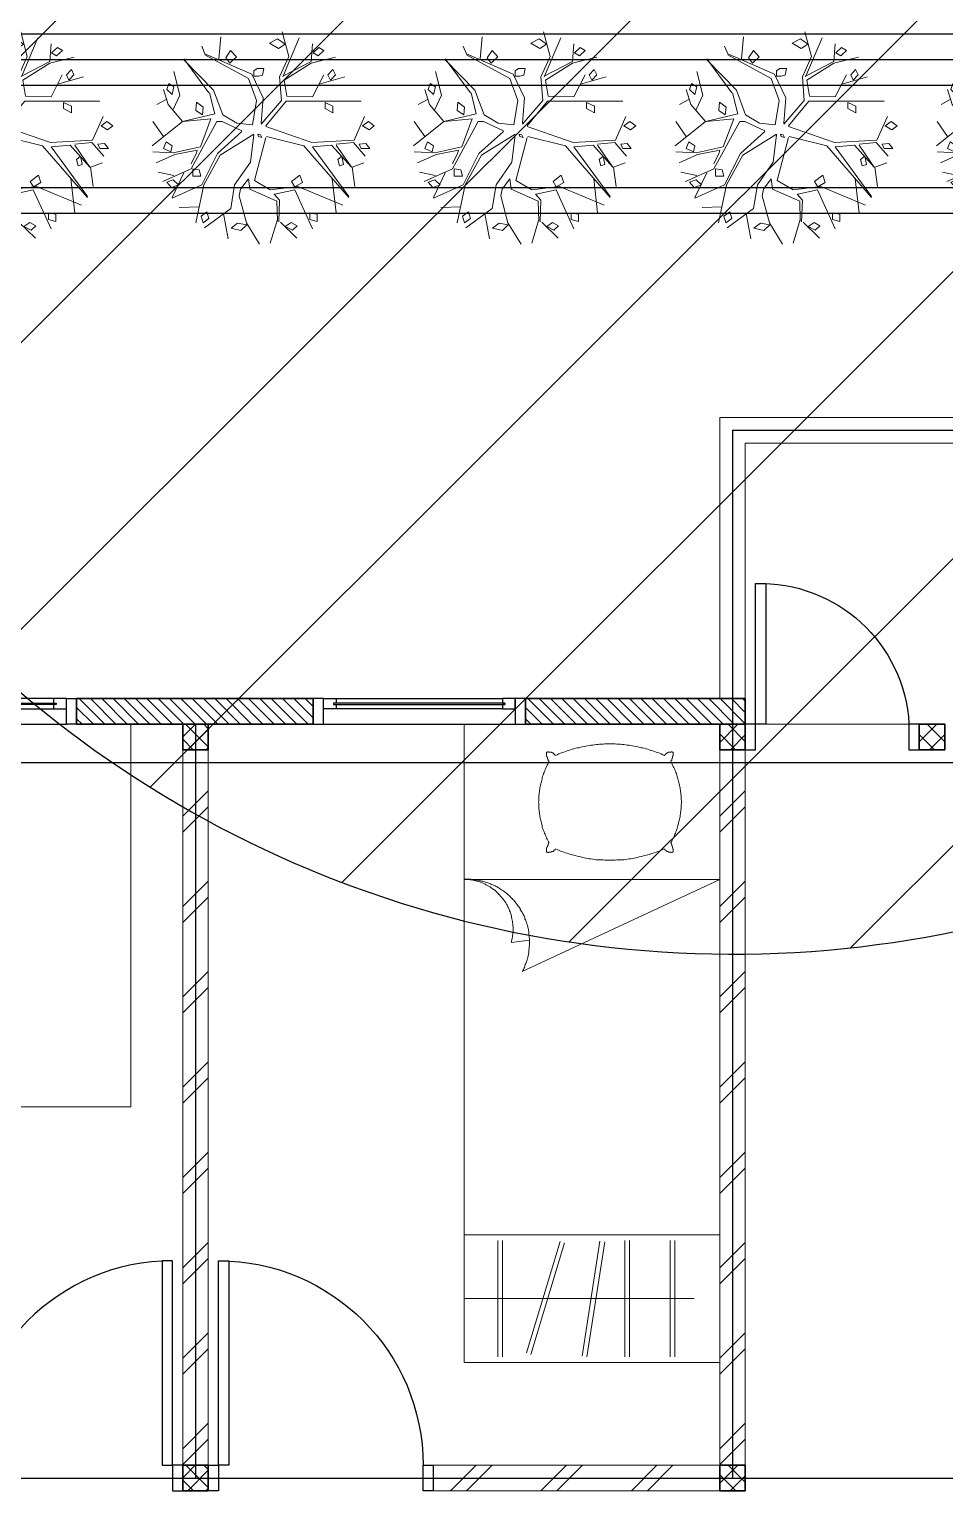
# Model space of a CAD drawing. Header units: millimetres. Extents: x -324 to 75, y -297 to 74.
# Drawn here: x -118.58 to -115, y 10.6 to 16.32 of the extents above; entities that cross this region are included whole.
import ezdxf

# ---------------------------------------------------------------- set-up
doc = ezdxf.new("R2010")
doc.units = ezdxf.units.MM
doc.layers.get('defpoints').update_dxf_attribs({"color": 1})
for name, color, linetype, lineweight in [('ars', 11, 'Continuous', 0), ('KOL', 1, 'Continuous', 30), ('KOLOM', 4, 'Continuous', 9), ('lan', 7, 'Continuous', 15), ('POHON', 62, 'Continuous', 5), ('tem', 5, 'Continuous', 20)]:
    doc.layers.add(name, color=color, linetype=linetype, lineweight=lineweight)
doc.layers.add('as', color=1, linetype='Continuous', plot=False)
doc.layers.add('Kusen', color=30, linetype='Continuous')
doc.styles.add('ATTR', font='romans.shx', dxfattribs={"width": 0.8, "height": 0.56})

# ---------------------------------------------------------------- blocks, each defined once
blk = doc.blocks.new('bola-3')
at = {"layer": 'POHON'}
for p, q in [((-0.799, 1.609), (-0.703, 2.138)), ((-0.045, 2.245), (-0.318, 1.803)), ((0.177, 2.226), (0.328, 1.732)), ((-1.198, 1.908), (-0.648, 1.503)), ((0.387, 1.789), (0.731, 2.125)), ((0.686, 1.115), (1.057, 1.926)), ((-1.212, 1.009), (-1.377, 1.803)), ((-0.318, 1.803), (-0.469, 1.238)), ((0.315, 1.344), (0.328, 1.767)), ((0.356, 1.785), (0.37, 1.327)), ((1.553, 1.591), (1.47, 0.886)), ((-1.253, 1.009), (-1.872, 1.291)), ((-1.872, 1.274), (-1.625, 0.762)), ((-1.308, 1.468), (-1.721, 1.485)), ((-0.648, 1.503), (-0.566, 1.009)), ((-0.469, 1.238), (-0.442, 1.097)), ((-0.249, 1.097), (0.301, 1.344)), ((0.37, 1.327), (0.26, 1.203)), ((0.755, 1.044), (1.69, 1.432)), ((0.879, 0.198), (1.814, 1.274)), ((1.814, 1.256), (1.057, 0.216)), ((-1.473, 0.674), (-2.065, 0.939)), ((-0.923, 0.357), (-1.253, 1.009)), ((-0.868, 0.392), (-1.212, 1.009)), ((-0.566, 1.009), (-0.236, 0.533)), ((-0.442, 1.097), (-0.277, 0.886)), ((-0.277, 0.886), (-0.249, 1.097)), ((-0.153, 0.921), (0.177, 1.115)), ((0.081, 0.022), (-0.153, 0.921)), ((0.177, 1.115), (0.755, 1.044)), ((0.273, 1.203), (0.686, 1.115)), ((1.883, 0.639), (1.938, 1.044)), ((-1.831, 0.815), (-2.161, 0.745)), ((-0.937, -0.313), (-1.473, 0.674)), ((1.456, 0.18), (1.869, 0.639)), ((1.869, 0.639), (1.553, 0.18)), ((1.883, 0.639), (2.13, 0.551)), ((-1.845, 0.339), (-2.271, 0.322)), ((-2.202, 0.551), (-1.817, 0.374)), ((-1.281, 0.216), (-1.845, 0.339)), ((-1.817, 0.374), (-1.35, 0.286)), ((-1.363, 0.339), (-1.473, 0.568)), ((-1.35, 0.286), (-1.363, 0.339)), ((-0.414, -0.102), (-0.923, 0.357)), ((-0.167, -0.049), (-0.868, 0.392)), ((-0.236, 0.533), (-0.167, -0.031)), ((1.91, 0.128), (2.158, 0.41)), ((-1.652, -0.313), (-2.285, 0.198)), ((-2.051, 0.004), (-2.271, -0.313)), ((-1.061, -0.366), (-1.281, 0.216)), ((0.081, -0.207), (1.044, 0.128)), ((0.095, 0.004), (0.879, 0.198)), ((1.044, 0.128), (1.924, 0.075)), ((1.057, 0.216), (1.456, 0.18)), ((1.553, 0.163), (1.91, 0.128)), ((1.924, 0.075), (2.144, -0.419)), ((-0.414, -0.119), (-0.827, -0.313)), ((-0.524, -0.278), (-0.813, -0.454)), ((-0.194, -0.243), (-0.524, -0.278)), ((-0.194, -0.243), (-0.112, -0.754)), ((-0.015, -0.26), (0.411, -0.754)), ((-0.015, -0.278), (0.026, -0.807)), ((0.081, -0.225), (0.507, -0.736)), ((-1.652, -0.313), (-1.955, -0.666)), ((-1.845, -0.56), (-1.707, -0.86)), ((-0.978, -0.472), (-1.652, -0.313)), ((-1.639, -0.313), (-1.061, -0.366)), ((-1.088, -0.913), (-0.978, -0.472)), ((-0.813, -0.454), (-1.006, -0.966)), ((-0.827, -0.313), (-0.937, -0.313)), ((-1.996, -0.772), (-2.189, -0.666)), ((-1.955, -0.666), (-2.051, -0.983)), ((-1.707, -0.86), (-1.831, -1.354)), ((-1.625, -1.618), (-1.102, -0.913)), ((-0.112, -0.754), (-0.277, -1.213)), ((0.026, -0.807), (-0.208, -1.301)), ((0.411, -0.754), (0.37, -1.248)), ((0.521, -0.842), (0.466, -1.177)), ((0.507, -0.736), (2.075, -0.736)), ((0.521, -0.842), (1.057, -0.825)), ((1.057, -0.825), (1.291, -1.283)), ((-1.006, -0.966), (-1.625, -1.6)), ((-0.277, -1.213), (-1.185, -1.706)), ((0.466, -1.177), (1.03, -1.53)), ((1.195, -1.089), (1.731, -1.248)), ((-0.208, -1.301), (-1.185, -1.724)), ((0.37, -1.248), (0.562, -1.671)), ((0.438, -1.248), (0.782, -2.059)), ((0.452, -1.265), (1.03, -1.565)), ((-1.185, -1.724), (-1.253, -1.883)), ((-0.896, -1.618), (-0.854, -2.077)), ((0.562, -1.671), (0.425, -2.182)), ((1.03, -1.53), (1.539, -1.653)), ((1.03, -1.565), (1.057, -1.936))]:
    blk.add_line(p, q, dxfattribs=at)
for points in [[(-0.435, 1.966), (-0.641, 1.913), (-0.504, 1.807), (-0.311, 1.842)], [(0.49, 1.882), (0.641, 1.953), (0.738, 1.864), (0.614, 1.794)], [(-1.226, 1.803), (-1.267, 1.662), (-1.143, 1.573), (-1.102, 1.715)], [(1.155, 1.778), (1.001, 1.734), (1.001, 1.602), (1.155, 1.624)], [(-1.735, 1.009), (-1.886, 1.062), (-1.982, 0.956), (-1.845, 0.903)], [(0.691, 1.051), (0.622, 0.941), (0.794, 0.809), (0.846, 0.963)], [(-1.441, 0.676), (-1.441, 0.831), (-1.269, 0.831), (-1.303, 0.698)], [(1.671, 0.412), (1.585, 0.478), (1.62, 0.61), (1.706, 0.588)], [(-1.9, 0.322), (-2.051, 0.251), (-1.996, 0.11), (-1.872, 0.198)], [(-0.002, 0.022), (-0.07, 0.004), (-0.084, -0.049), (-0.029, -0.031)], [(2.034, 0.163), (2.075, 0.251), (2.254, 0.251), (2.171, 0.145)], [(2.099, -0.225), (2.237, -0.137), (2.347, -0.225), (2.223, -0.313)], [(-1.236, -0.454), (-1.374, -0.543), (-1.36, -0.719), (-1.222, -0.613)], [(1.319, -0.706), (1.319, -0.582), (1.484, -0.494), (1.484, -0.635)], [(-1.872, -0.878), (-1.982, -0.983), (-1.941, -1.107), (-1.831, -1.036)], [(1.43, -1.175), (1.379, -1.285), (1.482, -1.396), (1.534, -1.285)], [(-0.167, -1.261), (-0.167, -1.367), (-0.098, -1.42), (0.04, -1.42), (0.012, -1.279), (-0.07, -1.261)], [(-0.667, -1.528), (-0.753, -1.638), (-0.65, -1.792), (-0.53, -1.66)], [(1.069, -1.748), (1.173, -1.682), (1.293, -1.792), (1.19, -1.858)], [(0.485, -1.924), (0.347, -1.836), (0.158, -1.947), (0.33, -2.035)]]:
    blk.add_lwpolyline(points, close=True, dxfattribs=at)
at = {"layer": 'POHON', "style": 'ATTR', "width": 0.8, "flags": 9}
blk.add_attdef('ESTCODE', (-0.07, 0.004), '', height=0.00000926, dxfattribs=at)
blk = doc.blocks.new('T. J1')
at = {"layer": 'Kusen'}
for p, q in [((-0.7188, 0.1), (-0.0688, 0.1)), ((-0.0688, 0.06), (-0.7188, 0.06)), ((0.7212, 0.1), (0.0712, 0.1)), ((0.0712, 0.06), (0.7212, 0.06)), ((-0.0188, 0), (-0.7688, 0)), ((0.0212, 0), (0.7712, 0))]:
    blk.add_line(p, q, dxfattribs=at)
for points in [[(-0.8088, 0), (-0.7688, 0), (-0.7688, 0.1), (-0.8088, 0.1)], [(-0.0188, 0), (0.0212, 0), (0.0212, 0.1), (-0.0188, 0.1)], [(0.8112, 0), (0.7712, 0), (0.7712, 0.1), (0.8112, 0.1)]]:
    blk.add_lwpolyline(points, close=True, dxfattribs=at)
for points in [[(-0.7188, 0.0775), (-0.7188, 0.06), (-0.7688, 0.06), (-0.7688, 0.1), (-0.7188, 0.1), (-0.7188, 0.0825), (-0.7288, 0.0825), (-0.7288, 0.0775), (-0.7188, 0.0775)], [(-0.0688, 0.0775), (-0.0688, 0.06), (-0.0188, 0.06), (-0.0188, 0.1), (-0.0688, 0.1), (-0.0688, 0.0825), (-0.0588, 0.0825), (-0.0588, 0.0775), (-0.0688, 0.0775)], [(0.0712, 0.0775), (0.0712, 0.06), (0.0212, 0.06), (0.0212, 0.1), (0.0712, 0.1), (0.0712, 0.0825), (0.0612, 0.0825), (0.0612, 0.0775), (0.0712, 0.0775)], [(0.7212, 0.0775), (0.7212, 0.06), (0.7712, 0.06), (0.7712, 0.1), (0.7212, 0.1), (0.7212, 0.0825), (0.7312, 0.0825), (0.7312, 0.0775), (0.7212, 0.0775)]]:
    blk.add_lwpolyline(points, dxfattribs=at)
at = {"layer": 'Kusen', "color": 141}
for points in [[(-0.7288, 0.0775), (-0.0588, 0.0775), (-0.0588, 0.0825), (-0.7288, 0.0825)], [(0.7312, 0.0775), (0.0612, 0.0775), (0.0612, 0.0825), (0.7312, 0.0825)]]:
    blk.add_lwpolyline(points, close=True, dxfattribs=at)
blk = doc.blocks.new('T. J2')
at = {"layer": 'Kusen'}
for p, q in [((-0.3692, 0.1), (0.2808, 0.1)), ((0.2808, 0.06), (-0.3692, 0.06)), ((-0.4192, 0), (0.3308, 0))]:
    blk.add_line(p, q, dxfattribs=at)
for points in [[(-0.4592, 0), (-0.4192, 0), (-0.4192, 0.1), (-0.4592, 0.1)], [(0.3308, 0), (0.3708, 0), (0.3708, 0.1), (0.3308, 0.1)]]:
    blk.add_lwpolyline(points, close=True, dxfattribs=at)
for points in [[(-0.3692, 0.0775), (-0.3692, 0.06), (-0.4192, 0.06), (-0.4192, 0.1), (-0.3692, 0.1), (-0.3692, 0.0825), (-0.3792, 0.0825), (-0.3792, 0.0775), (-0.3692, 0.0775)], [(0.2808, 0.0775), (0.2808, 0.06), (0.3308, 0.06), (0.3308, 0.1), (0.2808, 0.1), (0.2808, 0.0825), (0.2908, 0.0825), (0.2908, 0.0775), (0.2808, 0.0775)]]:
    blk.add_lwpolyline(points, dxfattribs=at)
at = {"layer": 'Kusen', "color": 141}
blk.add_lwpolyline([(-0.3792, 0.0775), (0.2908, 0.0775), (0.2908, 0.0825), (-0.3792, 0.0825)], close=True, dxfattribs=at)
blk = doc.blocks.new('P.80')
at = {"layer": 'Kusen'}
for points in [[(-69.8094, -74.8368), (-69.7694, -74.8368), (-69.7694, -74.0368), (-69.8094, -74.0368)], [(-70.6094, -74.9368), (-70.5694, -74.9368), (-70.5694, -74.8368), (-70.6094, -74.8368)], [(-69.7694, -74.9368), (-69.7294, -74.9368), (-69.7294, -74.8368), (-69.7694, -74.8368)]]:
    blk.add_lwpolyline(points, close=True, dxfattribs=at)
blk.add_arc((-69.7694, -74.8368), 0.8, 90, 180, dxfattribs=at)
blk = doc.blocks.new('K 10.10')
at = {"layer": 'ars'}
h = blk.add_hatch(dxfattribs=at)
h.set_pattern_fill('_USER', color=256, scale=0.05, angle=45, double=1, pattern_type=0)
h.set_pattern_definition([(45, (0, 0), (-0.035355339, 0.035355339), []), (135, (0, 0), (-0.035355339, -0.035355339), [])])
h.paths.add_polyline_path([(1560.5383, 1380.4069), (1560.6383, 1380.4069), (1560.6383, 1380.5069), (1560.5383, 1380.5069)])
at = {"layer": 'KOL'}
blk.add_lwpolyline([(1560.5383, 1380.4069), (1560.6383, 1380.4069), (1560.6383, 1380.5069), (1560.5383, 1380.5069)], close=True, dxfattribs=at)
blk = doc.blocks.new('P.60')
at = {"layer": 'Kusen'}
for points in [[(1472.8348, 997.5354), (1472.8748, 997.5354), (1472.8748, 997.4354), (1472.8348, 997.4354)], [(1473.4748, 997.5354), (1473.5148, 997.5354), (1473.5148, 997.4354), (1473.4748, 997.4354)], [(1472.8748, 996.8854), (1472.9148, 996.8854), (1472.9148, 997.4354), (1472.8748, 997.4354)]]:
    blk.add_lwpolyline(points, close=True, dxfattribs=at)
blk.add_arc((1472.8948, 997.4658), 0.5808, 268.0266, 356.9943, dxfattribs=at)
blk = doc.blocks.new('BED2')
blk.add_lwpolyline([(-0.4994, 1.9988), (0.4994, 1.9988), (0.4994, 0), (-0.4994, 0)], close=True)
for points in [[(0.4994, 1.9988), (0.4994, 0)], [(-0.1435, 1.8765), (-0.1435, 1.8765), (-0.1435, 1.8765), (-0.1447, 1.8765), (-0.1447, 1.8777), (-0.1447, 1.8789), (-0.1471, 1.8789), (-0.1471, 1.8814), (-0.1495, 1.8814), (-0.1495, 1.8826), (-0.1495, 1.8826), (-0.1495, 1.8838), (-0.1519, 1.8838), (-0.1519, 1.8862), (-0.1556, 1.8862), (-0.1556, 1.8874), (-0.158, 1.8874), (-0.158, 1.8886), (-0.1592, 1.8886), (-0.1592, 1.8886), (-0.1689, 1.8886), (-0.1689, 1.8898), (-0.1701, 1.8898), (-0.1701, 1.891), (-0.1737, 1.891), (-0.1737, 1.8898), (-0.1737, 1.8898), (-0.1737, 1.8886), (-0.1774, 1.8886), (-0.1774, 1.8886), (-0.1774, 1.8886), (-0.1774, 1.8862), (-0.1786, 1.8862), (-0.1786, 1.8789), (-0.1774, 1.8789), (-0.1774, 1.8765), (-0.1774, 1.8765), (-0.1774, 1.8729), (-0.1762, 1.8729), (-0.1762, 1.8705), (-0.1749, 1.8705), (-0.1749, 1.868), (-0.1737, 1.868), (-0.1737, 1.8668), (-0.1737, 1.8668), (-0.1737, 1.8632), (-0.1725, 1.8632), (-0.1725, 1.8608), (-0.1713, 1.8608), (-0.1713, 1.8571), (-0.1713, 1.8571), (-0.1713, 1.8559), (-0.1701, 1.8559), (-0.1701, 1.8547), (-0.1689, 1.8547), (-0.1689, 1.8523), (-0.1677, 1.8523)], [(0.2827, 1.8765), (0.2766, 1.8789), (0.2706, 1.8826), (0.2633, 1.885), (0.2573, 1.8874), (0.2512, 1.8898), (0.2439, 1.8923), (0.2379, 1.8947), (0.2306, 1.8959), (0.2246, 1.8983), (0.2185, 1.9007), (0.2113, 1.9019), (0.2052, 1.9044), (0.1979, 1.9056), (0.1919, 1.9068), (0.1846, 1.9092), (0.1786, 1.9104), (0.1713, 1.9116), (0.1653, 1.9128), (0.158, 1.914), (0.1519, 1.9153), (0.1447, 1.9165), (0.1374, 1.9165), (0.1314, 1.9177), (0.1241, 1.9189), (0.118, 1.9189), (0.1108, 1.9201), (0.1047, 1.9201), (0.0975, 1.9201), (0.0902, 1.9213), (0.0841, 1.9213), (0.0769, 1.9213), (0.0708, 1.9213), (0.0636, 1.9213), (0.0563, 1.9213), (0.0502, 1.9213), (0.043, 1.9201), (0.0369, 1.9201), (0.0297, 1.9201), (0.0224, 1.9189), (0.0163, 1.9189), (0.0091, 1.9177), (0.003, 1.9165), (-0.0042, 1.9165), (-0.0115, 1.9153), (-0.0176, 1.914), (-0.0248, 1.9128), (-0.0309, 1.9116), (-0.0381, 1.9104), (-0.0442, 1.9092), (-0.0515, 1.9068), (-0.0575, 1.9056), (-0.0648, 1.9044), (-0.0708, 1.9019), (-0.0781, 1.9007), (-0.0841, 1.8983), (-0.0902, 1.8959), (-0.0975, 1.8947), (-0.1035, 1.8923), (-0.1108, 1.8898), (-0.1168, 1.8874), (-0.1229, 1.885), (-0.1301, 1.8826), (-0.1362, 1.8789), (-0.1423, 1.8765)], [(0.3081, 1.8523), (0.3081, 1.8523), (0.3081, 1.8547), (0.3093, 1.8547), (0.3093, 1.8559), (0.3105, 1.8559), (0.3105, 1.8571), (0.3117, 1.8571), (0.3117, 1.8608), (0.3117, 1.8608), (0.3117, 1.8632), (0.313, 1.8632), (0.313, 1.8668), (0.3142, 1.8668), (0.3142, 1.868), (0.3142, 1.868), (0.3142, 1.8705), (0.3154, 1.8705), (0.3154, 1.8729), (0.3166, 1.8729), (0.3166, 1.8765), (0.3178, 1.8765), (0.3178, 1.8789), (0.3178, 1.8789), (0.3178, 1.8862), (0.3178, 1.8862), (0.3178, 1.8886), (0.3166, 1.8886), (0.3166, 1.8886), (0.3142, 1.8886), (0.3142, 1.8898), (0.313, 1.8898), (0.313, 1.891), (0.3093, 1.891), (0.3093, 1.8898), (0.3081, 1.8898), (0.3081, 1.8886), (0.2996, 1.8886), (0.2996, 1.8886), (0.2972, 1.8886), (0.2972, 1.8874), (0.296, 1.8874), (0.296, 1.8862), (0.2924, 1.8862), (0.2924, 1.8838), (0.29, 1.8838), (0.29, 1.8826), (0.2887, 1.8826), (0.2887, 1.8814), (0.2863, 1.8814), (0.2863, 1.8789), (0.2851, 1.8789), (0.2851, 1.8777), (0.2839, 1.8777), (0.2839, 1.8765), (0.2839, 1.8765), (0.2839, 1.8765), (0.2827, 1.8765)], [(-0.1677, 1.8523), (-0.1701, 1.8475), (-0.1725, 1.8426), (-0.1749, 1.8378), (-0.1774, 1.8329), (-0.1798, 1.8293), (-0.1822, 1.8245), (-0.1834, 1.8196), (-0.1858, 1.8148), (-0.187, 1.8099), (-0.1895, 1.8051), (-0.1907, 1.799), (-0.1931, 1.7942), (-0.1943, 1.7893), (-0.1955, 1.7845), (-0.1967, 1.7797), (-0.1979, 1.7748), (-0.1992, 1.77), (-0.2004, 1.7651), (-0.2016, 1.7591), (-0.2028, 1.7542), (-0.204, 1.7494), (-0.204, 1.7446), (-0.2052, 1.7397), (-0.2052, 1.7349), (-0.2064, 1.7288), (-0.2064, 1.724), (-0.2076, 1.7191), (-0.2076, 1.7143), (-0.2076, 1.7082), (-0.2076, 1.7034), (-0.2076, 1.6985), (-0.2088, 1.6937), (-0.2076, 1.6877), (-0.2076, 1.6828), (-0.2076, 1.678), (-0.2076, 1.6731), (-0.2076, 1.6683), (-0.2064, 1.6622), (-0.2064, 1.6574), (-0.2052, 1.6525), (-0.2052, 1.6477), (-0.204, 1.6429), (-0.204, 1.6368), (-0.2028, 1.632), (-0.2016, 1.6271), (-0.2004, 1.6223), (-0.1992, 1.6174), (-0.1979, 1.6126), (-0.1967, 1.6065), (-0.1955, 1.6017), (-0.1943, 1.5969), (-0.1931, 1.592), (-0.1907, 1.5872), (-0.1895, 1.5823), (-0.187, 1.5775), (-0.1858, 1.5726), (-0.1834, 1.5678), (-0.1822, 1.563), (-0.1798, 1.5581), (-0.1774, 1.5533), (-0.1749, 1.5484), (-0.1725, 1.5436), (-0.1701, 1.5387), (-0.1677, 1.5339)], [(0.3081, 1.5339), (0.3105, 1.5387), (0.313, 1.5436), (0.3154, 1.5484), (0.3178, 1.5533), (0.3202, 1.5581), (0.3226, 1.563), (0.3238, 1.5678), (0.3263, 1.5726), (0.3275, 1.5775), (0.3299, 1.5823), (0.3311, 1.5872), (0.3335, 1.592), (0.3347, 1.5969), (0.336, 1.6017), (0.3372, 1.6065), (0.3384, 1.6126), (0.3396, 1.6174), (0.3408, 1.6223), (0.342, 1.6271), (0.3432, 1.632), (0.3444, 1.6368), (0.3444, 1.6429), (0.3456, 1.6477), (0.3456, 1.6525), (0.3469, 1.6574), (0.3469, 1.6622), (0.3481, 1.6683), (0.3481, 1.6731), (0.3481, 1.678), (0.3481, 1.6828), (0.3493, 1.6889), (0.3493, 1.6937), (0.3493, 1.6985), (0.3481, 1.7034), (0.3481, 1.7082), (0.3481, 1.7143), (0.3481, 1.7191), (0.3469, 1.724), (0.3469, 1.7288), (0.3456, 1.7349), (0.3456, 1.7397), (0.3444, 1.7446), (0.3444, 1.7494), (0.3432, 1.7542), (0.342, 1.7591), (0.3408, 1.7651), (0.3396, 1.77), (0.3384, 1.7748), (0.3372, 1.7797), (0.336, 1.7845), (0.3347, 1.7893), (0.3335, 1.7942), (0.3311, 1.799), (0.3299, 1.8051), (0.3275, 1.8099), (0.3263, 1.8148), (0.3238, 1.8196), (0.3226, 1.8245), (0.3202, 1.8293), (0.3178, 1.8329), (0.3154, 1.8378), (0.313, 1.8426), (0.3105, 1.8475), (0.3081, 1.8523)], [(-0.1677, 1.5339), (-0.1689, 1.5339), (-0.1689, 1.5327), (-0.1701, 1.5327), (-0.1701, 1.5303), (-0.1713, 1.5303), (-0.1713, 1.5278), (-0.1713, 1.5278), (-0.1713, 1.5254), (-0.1725, 1.5254), (-0.1725, 1.523), (-0.1737, 1.523), (-0.1737, 1.5206), (-0.1737, 1.5206), (-0.1737, 1.5182), (-0.1749, 1.5182), (-0.1749, 1.5169), (-0.1762, 1.5169), (-0.1762, 1.5145), (-0.1774, 1.5145), (-0.1774, 1.5097), (-0.1774, 1.5097), (-0.1774, 1.5073), (-0.1786, 1.5073), (-0.1786, 1.5), (-0.1774, 1.5), (-0.1774, 1.4988), (-0.1774, 1.4988), (-0.1774, 1.4976), (-0.1737, 1.4976), (-0.1737, 1.4964), (-0.1737, 1.4964), (-0.1737, 1.4964), (-0.1701, 1.4964), (-0.1701, 1.4964), (-0.1689, 1.4964), (-0.1689, 1.4976), (-0.1592, 1.4976), (-0.1592, 1.4988), (-0.158, 1.4988), (-0.158, 1.5), (-0.1556, 1.5), (-0.1556, 1.5), (-0.1519, 1.5), (-0.1519, 1.5024), (-0.1495, 1.5024), (-0.1495, 1.5048), (-0.1495, 1.5048), (-0.1495, 1.5061), (-0.1471, 1.5061), (-0.1471, 1.5073), (-0.1447, 1.5073), (-0.1447, 1.5085), (-0.1447, 1.5085), (-0.1435, 1.5085), (-0.1435, 1.5097), (-0.1435, 1.5097)], [(-0.1423, 1.5109), (-0.1362, 1.5085), (-0.1289, 1.5048), (-0.1229, 1.5024), (-0.1168, 1.5), (-0.1108, 1.4976), (-0.1035, 1.4952), (-0.0975, 1.4939), (-0.0902, 1.4915), (-0.0841, 1.4891), (-0.0781, 1.4879), (-0.0708, 1.4855), (-0.0648, 1.4843), (-0.0575, 1.4818), (-0.0515, 1.4806), (-0.0442, 1.4794), (-0.0381, 1.477), (-0.0309, 1.4758), (-0.0248, 1.4746), (-0.0176, 1.4734), (-0.0115, 1.4722), (-0.0042, 1.4722), (0.003, 1.4709), (0.0091, 1.4697), (0.0163, 1.4685), (0.0224, 1.4685), (0.0297, 1.4673), (0.0369, 1.4673), (0.043, 1.4673), (0.0502, 1.4661), (0.0563, 1.4661), (0.0636, 1.4661), (0.0708, 1.4661), (0.0769, 1.4661), (0.0841, 1.4661), (0.0902, 1.4661), (0.0975, 1.4673), (0.1047, 1.4673), (0.1108, 1.4673), (0.118, 1.4685), (0.1241, 1.4685), (0.1314, 1.4697), (0.1386, 1.4709), (0.1447, 1.4722), (0.1519, 1.4722), (0.158, 1.4734), (0.1653, 1.4746), (0.1713, 1.4758), (0.1786, 1.477), (0.1846, 1.4794), (0.1919, 1.4806), (0.1979, 1.4818), (0.2052, 1.4843), (0.2113, 1.4855), (0.2185, 1.4879), (0.2246, 1.4891), (0.2306, 1.4915), (0.2379, 1.4939), (0.2439, 1.4952), (0.2512, 1.4976), (0.2573, 1.5), (0.2633, 1.5024), (0.2706, 1.5061), (0.2766, 1.5085), (0.2827, 1.5109)], [(0.2827, 1.5097), (0.2839, 1.5097)], [(0.2839, 1.5097), (0.2839, 1.5085), (0.2839, 1.5085), (0.2839, 1.5085), (0.2851, 1.5085), (0.2851, 1.5073), (0.2863, 1.5073), (0.2863, 1.5061), (0.2887, 1.5061), (0.2887, 1.5048), (0.29, 1.5048), (0.29, 1.5024), (0.2924, 1.5024), (0.2924, 1.5), (0.296, 1.5), (0.296, 1.5), (0.2972, 1.5), (0.2972, 1.4988), (0.2996, 1.4988), (0.2996, 1.4976), (0.3081, 1.4976), (0.3081, 1.4964), (0.3093, 1.4964), (0.3093, 1.4964), (0.313, 1.4964), (0.313, 1.4964), (0.3142, 1.4964), (0.3142, 1.4976), (0.3166, 1.4976), (0.3166, 1.4988), (0.3178, 1.4988), (0.3178, 1.5), (0.3178, 1.5), (0.3178, 1.5073), (0.3178, 1.5073), (0.3178, 1.5097), (0.3166, 1.5097), (0.3166, 1.5145), (0.3154, 1.5145), (0.3154, 1.5169), (0.3142, 1.5169), (0.3142, 1.5182), (0.3142, 1.5182), (0.3142, 1.5206), (0.313, 1.5206), (0.313, 1.523), (0.3117, 1.523), (0.3117, 1.5254), (0.3117, 1.5254), (0.3117, 1.5278), (0.3105, 1.5278), (0.3105, 1.5303), (0.3093, 1.5303), (0.3093, 1.5327), (0.3081, 1.5327), (0.3081, 1.5339), (0.3081, 1.5339)], [(-0.3154, 1.1441), (-0.3142, 1.1501), (-0.313, 1.155), (-0.3117, 1.161), (-0.3105, 1.1659), (-0.3105, 1.1719), (-0.3093, 1.1768), (-0.3093, 1.1828), (-0.3081, 1.1877), (-0.3081, 1.1937), (-0.3081, 1.1998), (-0.3081, 1.2046), (-0.3093, 1.2107), (-0.3093, 1.2155), (-0.3105, 1.2215), (-0.3105, 1.2264), (-0.3117, 1.2324), (-0.313, 1.2373), (-0.3142, 1.2433), (-0.3154, 1.2482), (-0.3166, 1.253), (-0.319, 1.2591), (-0.3202, 1.2639), (-0.3226, 1.2688), (-0.3238, 1.2748), (-0.3263, 1.2797), (-0.3287, 1.2845), (-0.3311, 1.2893), (-0.3347, 1.2942), (-0.3372, 1.299), (-0.3396, 1.3039), (-0.3432, 1.3087), (-0.3469, 1.3136), (-0.3505, 1.3172), (-0.3541, 1.322), (-0.3577, 1.3257), (-0.3614, 1.3305), (-0.365, 1.3341), (-0.3686, 1.3378), (-0.3735, 1.3426), (-0.3771, 1.3462), (-0.3808, 1.3499), (-0.3856, 1.3523), (-0.3904, 1.3559), (-0.3953, 1.3596), (-0.3989, 1.362), (-0.4038, 1.3644), (-0.4086, 1.368), (-0.4134, 1.3705), (-0.4183, 1.3729), (-0.4231, 1.3753), (-0.4292, 1.3777), (-0.434, 1.3789), (-0.4389, 1.3814), (-0.4437, 1.3826), (-0.4498, 1.385), (-0.4546, 1.3862), (-0.4607, 1.3874), (-0.4655, 1.3886), (-0.4715, 1.3898), (-0.4764, 1.3898), (-0.4824, 1.391), (-0.4873, 1.391), (-0.4933, 1.3923), (-0.4994, 1.3923)], [(-0.2718, 1.0315), (-0.2706, 1.0351), (-0.2682, 1.0387), (-0.2669, 1.0424), (-0.2645, 1.046), (-0.2633, 1.0496), (-0.2621, 1.0533), (-0.2609, 1.0581), (-0.2585, 1.0617), (-0.2573, 1.0654), (-0.2561, 1.069), (-0.2548, 1.0726), (-0.2536, 1.0763), (-0.2524, 1.0811), (-0.2512, 1.0847), (-0.2512, 1.0884), (-0.25, 1.092), (-0.2488, 1.0956), (-0.2488, 1.1005), (-0.2476, 1.1041), (-0.2464, 1.1077), (-0.2464, 1.1114), (-0.2464, 1.1162), (-0.2452, 1.1199), (-0.2452, 1.1235), (-0.2452, 1.1283), (-0.2439, 1.132), (-0.2439, 1.1356), (-0.2439, 1.1392), (-0.2439, 1.1441), (-0.2439, 1.1477), (-0.2439, 1.1513), (-0.2439, 1.1562), (-0.2439, 1.1598), (-0.2452, 1.1634), (-0.2452, 1.1671), (-0.2452, 1.1719), (-0.2464, 1.1755), (-0.2464, 1.1792), (-0.2464, 1.1828), (-0.2476, 1.1877), (-0.2488, 1.1913), (-0.2488, 1.1949), (-0.25, 1.1985), (-0.2512, 1.2034), (-0.2512, 1.207), (-0.2524, 1.2107), (-0.2536, 1.2143), (-0.2548, 1.2179), (-0.2561, 1.2228), (-0.2573, 1.2264), (-0.2585, 1.23), (-0.2597, 1.2337), (-0.2621, 1.2373), (-0.2633, 1.2409), (-0.2645, 1.2446), (-0.2657, 1.2482), (-0.2682, 1.2518), (-0.2694, 1.2554), (-0.2718, 1.2591), (-0.273, 1.2627), (-0.2754, 1.2663), (-0.2778, 1.27), (-0.2803, 1.2736), (-0.2815, 1.2772), (-0.2839, 1.2809), (-0.2863, 1.2845), (-0.2887, 1.2869), (-0.2912, 1.2906), (-0.2936, 1.2942), (-0.296, 1.2966), (-0.2984, 1.3002), (-0.3008, 1.3039), (-0.3033, 1.3063), (-0.3057, 1.3099), (-0.3093, 1.3123), (-0.3117, 1.316), (-0.3142, 1.3184), (-0.3178, 1.3208), (-0.3202, 1.3245), (-0.3226, 1.3269), (-0.3263, 1.3293), (-0.3287, 1.3317), (-0.3323, 1.3354), (-0.3347, 1.3378), (-0.3384, 1.3402), (-0.342, 1.3426), (-0.3444, 1.345), (-0.3481, 1.3475), (-0.3517, 1.3487), (-0.3541, 1.3511), (-0.3577, 1.3535), (-0.3614, 1.3559), (-0.365, 1.3584), (-0.3686, 1.3596), (-0.3711, 1.362), (-0.3747, 1.3632), (-0.3783, 1.3656), (-0.382, 1.3668), (-0.3856, 1.3692), (-0.3892, 1.3705), (-0.3929, 1.3717), (-0.3965, 1.3741), (-0.4001, 1.3753), (-0.4038, 1.3765), (-0.4074, 1.3777), (-0.411, 1.3789), (-0.4159, 1.3801), (-0.4195, 1.3814), (-0.4231, 1.3826), (-0.4268, 1.3838), (-0.4304, 1.385), (-0.4352, 1.3862), (-0.4389, 1.3862), (-0.4425, 1.3874), (-0.4461, 1.3886), (-0.451, 1.3886), (-0.4546, 1.3898), (-0.4582, 1.3898), (-0.4619, 1.391), (-0.4667, 1.391), (-0.4703, 1.391), (-0.474, 1.3923), (-0.4788, 1.3923), (-0.4824, 1.3923), (-0.4873, 1.3923), (-0.4909, 1.3923), (-0.4946, 1.3923), (-0.4994, 1.3923)], [(-0.4994, 1.391), (0.4994, 1.391)], [(0.4994, 1.391), (-0.273, 1.0315)], [(-0.2439, 1.1538), (-0.3166, 1.1441)], [(-0.4994, 0), (0.4994, 0)], [(0.4994, -0.4988), (-0.4994, -0.4988), (-0.4994, 0), (0.4994, 0), (0.4994, -0.4988)], [(-0.3686, -0.0218), (-0.3686, -0.477)], [(-0.3505, -0.477), (-0.3505, -0.0218)], [(-0.1241, -0.0254), (-0.2561, -0.4613)], [(-0.2391, -0.4685), (-0.1071, -0.0315)], [(0.0309, -0.0242), (-0.0381, -0.4746)], [(-0.02, -0.477), (0.0502, -0.0266)], [(0.1289, -0.0218), (0.1289, -0.477)], [(0.1471, -0.477), (0.1471, -0.0218)], [(0.3057, -0.0218), (0.3057, -0.477)], [(0.3238, -0.477), (0.3238, -0.0218)], [(0.4001, -0.2494), (-0.4994, -0.2494)]]:
    blk.add_lwpolyline(points)
blk = doc.blocks.new('BED1')
at = {"color": 0, "linetype": 'Continuous'}
for points in [[(1.9976, 0), (1.9976, 1.4976), (0, 1.4976), (0, 0), (1.9976, 0)], [(1.5484, 1.0993), (1.1489, 1.0993), (1.1489, 1.4976), (1.5484, 1.0993)], [(1.9346, 1.3656), (1.9443, 1.2458), (1.9467, 1.1259), (1.9467, 1.0061), (1.9443, 0.8862), (1.9346, 0.7663), (1.707, 0.7809), (1.586, 0.7663), (1.6017, 1.1404), (1.586, 1.3656), (1.8717, 1.3426), (1.9346, 1.3656)], [(1.4492, 1.0993), (1.4492, 0)], [(1.5484, 1.0993), (1.5484, 0)], [(1.9298, 0.1235), (1.7724, 0.138), (1.5799, 0.1235), (1.5981, 0.2833), (1.5799, 0.7228), (1.6634, 0.7094), (1.9298, 0.7228)], [(1.9298, 0.1235), (1.931, 0.1332), (1.9322, 0.1429), (1.9334, 0.1513), (1.9346, 0.161), (1.9346, 0.1707), (1.9358, 0.1804), (1.937, 0.1889), (1.9383, 0.1985), (1.9383, 0.2082), (1.9395, 0.2179), (1.9407, 0.2264), (1.9407, 0.2361), (1.9419, 0.2458), (1.9419, 0.2542), (1.9431, 0.2639), (1.9431, 0.2736), (1.9443, 0.2833), (1.9443, 0.2918), (1.9455, 0.3015), (1.9455, 0.3111), (1.9455, 0.3208), (1.9467, 0.3293), (1.9467, 0.339), (1.9467, 0.3487), (1.9467, 0.3584), (1.9479, 0.3668), (1.9479, 0.3765), (1.9479, 0.3862), (1.9479, 0.3959), (1.9479, 0.4044), (1.9479, 0.414), (1.9479, 0.4237), (1.9479, 0.4334), (1.9479, 0.4419), (1.9479, 0.4516), (1.9479, 0.4613), (1.9479, 0.4709), (1.9479, 0.4794), (1.9467, 0.4891), (1.9467, 0.4988), (1.9467, 0.5085), (1.9467, 0.5169), (1.9455, 0.5266), (1.9455, 0.5363), (1.9455, 0.546), (1.9443, 0.5545), (1.9443, 0.5642), (1.9431, 0.5738), (1.9431, 0.5835), (1.9419, 0.592), (1.9419, 0.6017), (1.9407, 0.6114), (1.9407, 0.6199), (1.9395, 0.6295), (1.9383, 0.6392), (1.9383, 0.6489), (1.937, 0.6574), (1.9358, 0.6671), (1.9346, 0.6768), (1.9346, 0.6864), (1.9334, 0.6949), (1.9322, 0.7046), (1.931, 0.7143), (1.9298, 0.7228)]]:
    blk.add_lwpolyline(points, dxfattribs=at)
blk = doc.blocks.new('A-2')
at = {"layer": 'ars'}
h = blk.add_hatch(dxfattribs=at)
h.set_pattern_fill('ANSI31', color=256, scale=0.25, angle=180, style=0)
h.set_pattern_definition([(135, (-524.11158, -325.731844), (0.0220970869, 0.0220970869), [])])
h.paths.add_polyline_path([(-34.7978, 14.3677), (-33.8728, 14.3677), (-33.8728, 14.4677), (-34.7978, 14.4677)])
h = blk.add_hatch(dxfattribs=at)
h.set_pattern_fill('ANSI31', color=256, scale=0.25, angle=180, style=0)
h.set_pattern_definition([(135, (-522.35658, -325.731844), (0.0220970869, 0.0220970869), [])])
h.paths.add_polyline_path([(-33.0428, 14.3677), (-32.1828, 14.3677), (-32.1828, 14.4677), (-33.0428, 14.4677)])
h = blk.add_hatch(dxfattribs=at)
h.set_pattern_fill('TEMBOK', color=256, scale=0.25)
h.set_pattern_definition([(45, (0.09994, 0.1431), (-0.1767767, 0.1767767), []), (45, (0.16244, 0.1431), (-0.1767767, 0.1767767), [])])
h.paths.add_polyline_path([(-34.2828, 11.4677), (-34.3828, 11.4677), (-34.3828, 14.2677), (-34.2828, 14.2677)])
h = blk.add_hatch(dxfattribs=at)
h.set_pattern_fill('TEMBOK', color=256, scale=0.25)
h.set_pattern_definition([(45, (2.19994, 0.1431), (-0.1767767, 0.1767767), []), (45, (2.26244, 0.1431), (-0.1767767, 0.1767767), [])])
h.paths.add_polyline_path([(-32.1828, 11.4677), (-32.2828, 11.4677), (-32.2828, 14.2677), (-32.1828, 14.2677)])
h = blk.add_hatch(dxfattribs=at)
h.set_pattern_fill('TEMBOK', color=256, scale=0.25)
h.set_pattern_definition([(45, (3.07994, 0.1431), (-0.1767767, 0.1767767), []), (45, (3.14244, 0.1431), (-0.1767767, 0.1767767), [])])
h.paths.add_polyline_path([(-33.4028, 11.3677), (-32.2828, 11.3677), (-32.2828, 11.4677), (-33.4028, 11.4677)])
for p, q in [((-7.8328, 17.0677), (-38.8828, 17.0677)), ((-7.8328, 16.9677), (-38.7828, 16.9677)), ((-7.8328, 16.8677), (-38.6828, 16.8677)), ((-38.6828, 16.4677), (-7.8328, 16.4677)), ((-38.7828, 16.3677), (-7.8328, 16.3677))]:
    blk.add_line(p, q)
at = {"layer": 'as'}
for p, q in [((-32.2328, 15.5177), (-32.2328, 11.4177)), ((-32.2328, 15.5177), (-30.6328, 15.5177)), ((-34.3328, 14.3677), (-34.3328, 11.4177)), ((-36.8328, 14.2177), (37.5672, 14.2177)), ((-36.8328, 11.4177), (-30.6328, 11.4177))]:
    blk.add_line(p, q, dxfattribs=at)
at = {"layer": 'KOL'}
for points in [[(-34.7978, 14.3677), (-33.8728, 14.3677), (-33.8728, 14.4677), (-34.7978, 14.4677)], [(-33.0428, 14.3677), (-32.1828, 14.3677), (-32.1828, 14.4677), (-33.0428, 14.4677)]]:
    blk.add_lwpolyline(points, close=True, dxfattribs=at)
at = {"layer": 'lan'}
for p, q in [((-32.2828, 14.4677), (-32.2828, 15.5677)), ((-32.2828, 15.5677), (-30.5828, 15.5677)), ((-32.1828, 14.4677), (-32.1828, 15.4677)), ((-32.1828, 15.4677), (-30.6828, 15.4677)), ((-32.1028, 14.3677), (-31.5428, 14.3677))]:
    blk.add_line(p, q, dxfattribs=at)
at = {"layer": 'tem'}
for points in [[(-34.3828, 11.4677), (-34.2828, 11.4677), (-34.2828, 14.2677), (-34.3828, 14.2677)], [(-32.2828, 11.4677), (-32.1828, 11.4677), (-32.1828, 14.2677), (-32.2828, 14.2677)], [(-32.2828, 11.4677), (-33.4028, 11.4677), (-33.4028, 11.3677), (-32.2828, 11.3677)]]:
    blk.add_lwpolyline(points, close=True, dxfattribs=at)
at = {"layer": 'ars', "xscale": -1}
blk.add_blockref('BED1', (-34.5853, 12.8702), dxfattribs=at)
at = {"layer": 'ars'}
blk.add_blockref('BED2', (-32.7822, 12.369), dxfattribs=at)
at = {"layer": 'KOLOM', "extrusion": (0, 0, -1), "xscale": -1, "zscale": -1, "rotation": 180}
for p in [(-1526.2555, 1394.7746), (-1528.3555, 1394.7746), (-1529.1355, 1394.7746), (-1526.2555, 1391.8746), (-1528.3555, 1391.8746)]:
    blk.add_blockref('K 10.10', p, dxfattribs=at)
at = {"layer": 'Kusen', "xscale": -1, "rotation": 180}
blk.add_blockref('P.60', (-1505.0176, 1011.8031), dxfattribs=at)
at = {"layer": 'Kusen'}
for name, p in [('T. J1', (-35.609, 14.3677)), ('T. J2', (-33.4136, 14.3677)), ('P.80', (35.3465, 86.3046))]:
    blk.add_blockref(name, p, dxfattribs=at)
at = {"layer": 'Kusen', "xscale": -1}
blk.add_blockref('P.80', (-104.0122, 86.3046), dxfattribs=at)
at = {"layer": 'POHON', "linetype": 'ByBlock', "lineweight": -3, "xscale": -0.1875, "yscale": 0.1875, "zscale": 0.1875, "rotation": 180}
for p in [(-35.0958, 16.6677), (-34.0735, 16.6677), (-33.0513, 16.6677), (-32.0291, 16.6677), (-31.0069, 16.6677)]:
    blk.add_blockref('bola-3', p, dxfattribs=at)

msp = doc.modelspace()

# ---------------------------------------------------------------- hatches: boundary and pattern name
at = {"layer": 'defpoints'}
h = msp.add_hatch(dxfattribs=at)
h.set_pattern_fill('ANSI31', color=2, scale=0.25, style=0)
h.set_pattern_definition([(45, (-0.1246, -23.5809), (-0.561266, 0.561266), [])])
edge = h.paths.add_edge_path()
edge.add_arc((-123.1286, 17.7246), 1.8475, 111.5995, 221.5995)
edge.add_arc((-122.448, 16.6883), 2.0709, 185.2704, 295.2704)
edge.add_arc((-120.5469, 15.5278), 1.2417, 215, 325)
edge.add_arc((-115.8261, 16.991), 4.2953, 210.4289, 320.4289)
edge.add_arc((-110.4249, 15.3005), 2.3373, 206.5782, 316.5782)
edge.add_arc((-105.8513, 15.7078), 3.5109, 215, 325)
edge.add_arc((-101.5023, 14.7254), 1.7983, 215, 325)
edge.add_arc((-98.0195, 15.1534), 2.4837, 215.9871, 325.9871)
edge.add_arc((-95.2873, 14.4446), 0.9574, 225.2986, 335.2986)
edge.add_arc((-93.9931, 14.7073), 0.7871, 237.3676, 347.3676)
edge.add_arc((-92.3727, 15.7066), 1.4487, 233.9595, 343.9595)
edge.add_arc((-91.103, 16.004), 0.7084, 279.9695, 389.9695)
edge.add_arc((-90.5978, 18.0057), 1.6514, 273.7659, 383.7659)
edge.add_arc((-92.5199, 17.6775), 3.5743, 16.1419, 126.1419)
edge.add_arc((-97.02, 18.6802), 3.0448, 38.2225, 148.2225)
edge.add_arc((-102.4142, 18.3189), 3.4253, 35, 145)
edge.add_arc((-108.8465, 17.8488), 4.3681, 33.8774, 143.8774)
edge.add_arc((-117.7482, 15.9301), 7.0047, 39.90604, 149.90604)

# ---------------------------------------------------------------- linework, layer by layer
at = {"layer": 'defpoints', "color": 2}
msp.add_lwpolyline([(-123.8087, 19.4424, 0.520567), (-124.5101, 16.4981, 0.520567), (-121.564, 14.8156, 0.520567), (-119.5298, 14.8156, 0.520567), (-112.5152, 14.2548, 0.520567), (-108.7273, 13.694, 0.520567), (-102.9753, 13.694, 0.520567), (-100.0292, 13.694, 0.520567), (-95.9608, 13.7641, 0.520567), (-94.4175, 14.0445, 0.520567), (-93.2251, 14.5352, 0.520567), (-90.9804, 15.3063, 0.520567), (-90.4894, 16.3579, 0.520567), (-89.0865, 18.6712, 0.520567), (-94.628, 20.564, 0.520567), (-99.6083, 20.2836, 0.520567), (-105.22, 20.2836, 0.520567), (-112.3749, 20.4238, 0.520567)], format="xyb", close=True, dxfattribs=at)

# ---------------------------------------------------------------- block references
msp.add_blockref('A-2', (-83.5933, -0.772))

doc.saveas('drawing.dxf')
